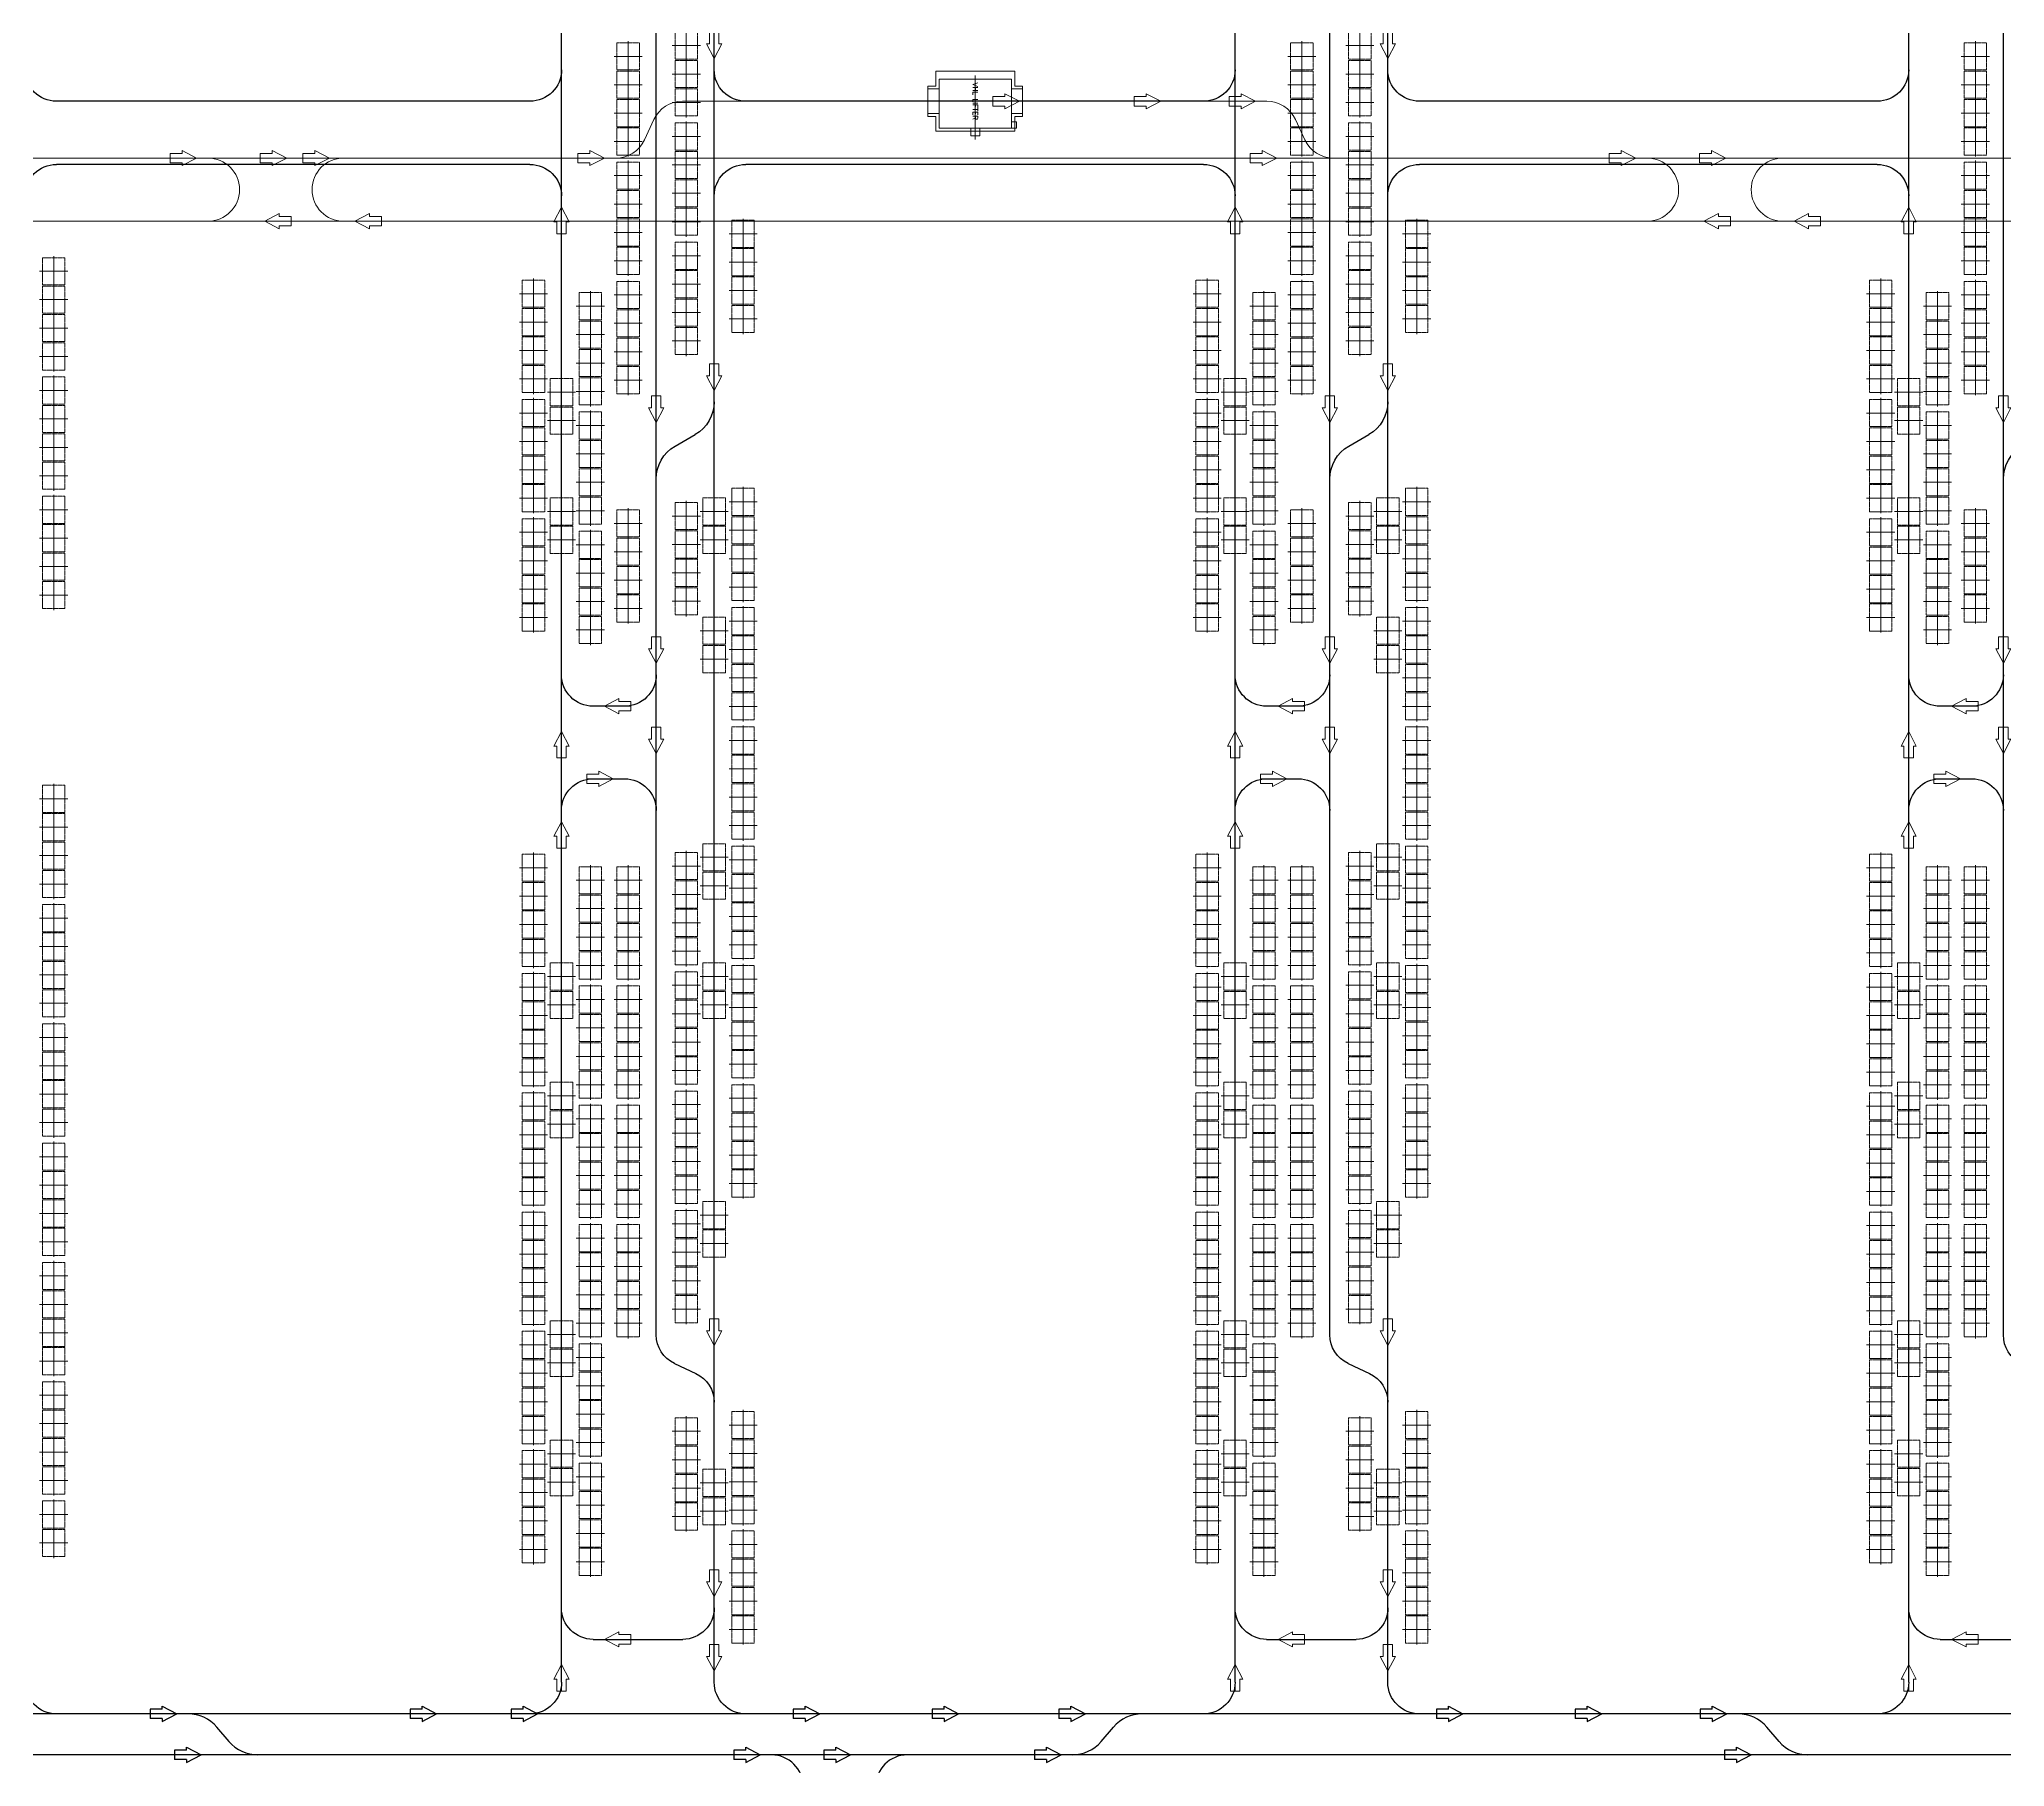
# Model space of a CAD drawing. Header units: millimetres. Extents: x -128 to 670218, y 27186 to 149492.
# Drawn here: x 498322 to 529463, y 80349 to 107718 of the extents above; entities that cross this region are included whole.
import ezdxf
from ezdxf.enums import TextEntityAlignment as Align

# ---------------------------------------------------------------- set-up
doc = ezdxf.new("R2010")
doc.units = ezdxf.units.MM
for name, pattern in [('ACAD_ISO08W100', [36, 24, -3, 6, -3]), ('AM_ISO08W050', [18, 12, -1.5, 3, -1.5]), ('XAT-M16_6F_EQ Layout_20211120$0$ACAD_ISO08W100', [36, 24, -3, 6, -3])]:
    doc.linetypes.add(name, pattern=pattern)
for name, color, linetype, lineweight in [('_CLINE', 4, 'XAT-M16_6F_EQ Layout_20211120$0$ACAD_ISO08W100', 9), ('CL', 4, 'Continuous', 9), ('CLINE', 4, 'ACAD_ISO08W100', 9), ('DIRECT', 40, 'Continuous', 9), ('LINE_EQ', 4, 'AM_ISO08W050', 20), ('LINE_STB', 151, 'Continuous', 30), ('Rail Block(Upper)', 191, 'Continuous', 18), ('Rail_H6022(Upper)', 6, 'Continuous', 18), ('TXT', 3, 'Continuous', 9), ('ZONE', 8, 'Continuous', 9)]:
    doc.layers.add(name, color=color, linetype=linetype, lineweight=lineweight)
doc.layers.add('Rail_H4822(Lower)', color=7, linetype='Continuous')
doc.styles.add('CF-FNT', font='romans.shx', dxfattribs={"width": 0.85, "bigfont": 'bigfont.shx'})

# ---------------------------------------------------------------- blocks, each defined once
blk = doc.blocks.new('*U3')
at = {"color": 0, "linetype": 'ByBlock'}
for p, q in [((-120, -230), (0, 0)), ((0, 0), (0, -420)), ((120, -230), (0, 0)), ((-75, -230), (-120, -230)), ((-75, -230), (-75, -420)), ((75, -230), (75, -420)), ((75, -230), (120, -230)), ((75, -420), (-75, -420))]:
    blk.add_line(p, q, dxfattribs=at)
blk = doc.blocks.new('A$C31676947')
at = {"layer": 'Rail_H4822(Lower)'}
for p, q in [((500, 47250), (500, 500)), ((2420, 47250), (2420, 500)), ((1000, 46570), (1920, 46570)), ((1000, 31870), (1920, 31870)), ((1000, 31220), (1920, 31220)), ((1000, 16520), (1920, 16520)), ((1000, 15870), (1920, 15870)), ((1000, 1180), (1920, 1180))]:
    blk.add_line(p, q, dxfattribs=at)
for centre, start, end in [((0, 47250), 0, 90), ((2920, 47250), 90, 180), ((1000, 46070), 90, 180), ((1920, 46070), 0, 90), ((1000, 32370), 180, 270), ((1920, 32370), 270, 0), ((1000, 30720), 90, 180), ((1920, 30720), 0, 90), ((0, 23700), 270, 0), ((2920, 23700), 180, 270), ((0, 21700), 0, 90), ((2920, 21700), 90, 180), ((1000, 17020), 180, 270), ((1920, 17020), 270, 0), ((1000, 15370), 90, 180), ((1920, 15370), 0, 90), ((1000, 1680), 180, 270), ((1920, 1680), 270, 0), ((0, 500), 270, 0), ((2920, 500), 180, 270)]:
    blk.add_arc(centre, 500, start, end, dxfattribs=at)
at = {"layer": 'DIRECT'}
for p, rotation in [((500, 46970), 180), ((1180, 46570), 89.99999999999999), ((500, 32550), 180), ((500, 23880), 180), ((500, 17200), 180), ((500, 1860), 180), ((1740, 1180), 270), ((500, 680), 180)]:
    blk.add_blockref('*U3', p, dxfattribs=dict(at, rotation=rotation))
for p in [(2420, 47070), (2420, 45890), (2420, 30540), (2420, 21520), (2420, 15190), (2420, 780)]:
    blk.add_blockref('*U3', p, dxfattribs=at)
at = {"layer": 'DIRECT', "lineweight": -2}
for p, rotation in [((1750, 31870), 270), ((1170, 31220), 89.99999999999999), ((1750, 16520), 270), ((1170, 15870), 89.99999999999999)]:
    blk.add_blockref('*U3', p, dxfattribs=dict(at, rotation=rotation))
blk = doc.blocks.new('A$Ca08771bd')
at = {"layer": 'Rail_H4822(Lower)'}
for p, q in [((500, 47250), (500, 500)), ((2920, 47250), (2920, 500)), ((1000, 46570), (2420, 46570)), ((2290, 42199), (2630, 42357)), ((2000, 41745), (2000, 6005)), ((1000, 32935), (1500, 32935)), ((1500, 31785), (1000, 31785)), ((2300, 27664), (2620, 27480)), ((2300, 17736), (2620, 17920)), ((1000, 13615), (1500, 13615)), ((1500, 12465), (1000, 12465)), ((2290, 5552), (2630, 5394)), ((1000, 1180), (2420, 1180))]:
    blk.add_line(p, q, dxfattribs=at)
for centre, radius, start, end in [((0, 47250), 500, 0, 90), ((3420, 47250), 500, 90, 180), ((1000, 46070), 500, 90, 180), ((2420, 46070), 500, 0, 90), ((2420, 42811), 500, 294.8882, 0), ((2500, 41745), 500, 114.8882, 180), ((1000, 33435), 500, 180, 270), ((1500, 33435), 500, 270, 0), ((1000, 31285), 500, 90, 180), ((1500, 31285), 500, 0, 90), ((2600, 28184), 600, 180, 240), ((2320, 26960), 600, 0, 60), ((0, 23700), 500, 270, 0), ((3420, 23700), 500, 180, 270), ((0, 21700), 500, 0, 90), ((3420, 21700), 500, 90, 180), ((2320, 18440), 600, 300, 0), ((2600, 17216), 600, 120, 180), ((1000, 14115), 500, 180, 270), ((1500, 14115), 500, 270, 0), ((1000, 11965), 500, 90, 180), ((1500, 11965), 500, 0, 90), ((2500, 6005), 500, 180, 245.1118), ((2420, 4940), 500, 0, 65.1118), ((1000, 1680), 500, 180, 270), ((2420, 1680), 500, 270, 0), ((0, 500), 500, 270, 0), ((3420, 500), 500, 180, 270)]:
    blk.add_arc(centre, radius, start, end, dxfattribs=at)
at = {"layer": 'DIRECT'}
for p, rotation in [((500, 46970), 180), ((1180, 46570), 90), ((500, 33615), 180), ((1320, 32935), 270), ((500, 32185), 180), ((1180, 31785), 90), ((500, 23880), 180), ((500, 14295), 180), ((1320, 13615), 270), ((500, 12865), 180), ((1180, 12465), 90), ((500, 1860), 180), ((2240, 1180), 270), ((500, 680), 180)]:
    blk.add_blockref('*U3', p, dxfattribs=dict(at, rotation=rotation))
for p in [(2920, 47070), (2920, 45890), (2920, 41911), (2000, 32535), (2000, 31105), (2920, 21520), (2000, 13215), (2000, 11785), (2920, 780)]:
    blk.add_blockref('*U3', p, dxfattribs=at)
at = {"layer": 'DIRECT', "lineweight": -2}
for p in [(2000, 27287), (2920, 26780), (2920, 17543), (2000, 17036), (2920, 4760)]:
    blk.add_blockref('*U3', p, dxfattribs=at)
blk = doc.blocks.new('*U550')
at = {"color": 0, "linetype": 'ByBlock'}
for p, q in [((-120, -230), (0, 0)), ((0, 0), (0, -420)), ((120, -230), (0, 0)), ((-75, -230), (-120, -230)), ((-75, -230), (-75, -420)), ((75, -230), (75, -420)), ((75, -230), (120, -230)), ((75, -420), (-75, -420))]:
    blk.add_line(p, q, dxfattribs=at)
blk = doc.blocks.new('*U417')
at = {"color": 0, "linetype": 'ByBlock'}
for p, q in [((-120, -230), (0, 0)), ((0, 0), (0, -420)), ((120, -230), (0, 0)), ((-75, -230), (-120, -230)), ((-75, -230), (-75, -420)), ((75, -230), (75, -420)), ((75, -230), (120, -230)), ((75, -420), (-75, -420))]:
    blk.add_line(p, q, dxfattribs=at)
blk = doc.blocks.new('*U439')
at = {"color": 0, "linetype": 'ByBlock'}
for p, q in [((-120, -230), (0, 0)), ((0, 0), (0, -420)), ((120, -230), (0, 0)), ((-75, -230), (-120, -230)), ((-75, -230), (-75, -420)), ((75, -230), (75, -420)), ((75, -230), (120, -230)), ((75, -420), (-75, -420))]:
    blk.add_line(p, q, dxfattribs=at)
blk = doc.blocks.new('*U441')
at = {"color": 0, "linetype": 'ByBlock'}
for p, q in [((-120, -230), (0, 0)), ((0, 0), (0, -420)), ((120, -230), (0, 0)), ((-75, -230), (-120, -230)), ((-75, -230), (-75, -420)), ((75, -230), (75, -420)), ((75, -230), (120, -230)), ((75, -420), (-75, -420))]:
    blk.add_line(p, q, dxfattribs=at)
blk = doc.blocks.new('*U443')
at = {"color": 0, "linetype": 'ByBlock'}
for p, q in [((-120, -230), (0, 0)), ((0, 0), (0, -420)), ((120, -230), (0, 0)), ((-75, -230), (-120, -230)), ((-75, -230), (-75, -420)), ((75, -230), (75, -420)), ((75, -230), (120, -230)), ((75, -420), (-75, -420))]:
    blk.add_line(p, q, dxfattribs=at)
blk = doc.blocks.new('*U705')
at = {"color": 0, "linetype": 'ByBlock'}
for p, q in [((-120, -230), (0, 0)), ((0, 0), (0, -420)), ((120, -230), (0, 0)), ((-75, -230), (-120, -230)), ((-75, -230), (-75, -420)), ((75, -230), (75, -420)), ((75, -230), (120, -230)), ((75, -420), (-75, -420))]:
    blk.add_line(p, q, dxfattribs=at)
blk = doc.blocks.new('*U707')
at = {"color": 0, "linetype": 'ByBlock'}
for p, q in [((-120, -230), (0, 0)), ((0, 0), (0, -420)), ((120, -230), (0, 0)), ((-75, -230), (-120, -230)), ((-75, -230), (-75, -420)), ((75, -230), (75, -420)), ((75, -230), (120, -230)), ((75, -420), (-75, -420))]:
    blk.add_line(p, q, dxfattribs=at)
blk = doc.blocks.new('*U708')
at = {"color": 0, "linetype": 'ByBlock'}
for p, q in [((-120, -230), (0, 0)), ((0, 0), (0, -420)), ((120, -230), (0, 0)), ((-75, -230), (-120, -230)), ((-75, -230), (-75, -420)), ((75, -230), (75, -420)), ((75, -230), (120, -230)), ((75, -420), (-75, -420))]:
    blk.add_line(p, q, dxfattribs=at)
blk = doc.blocks.new('*U325')
at = {"color": 0, "linetype": 'ByBlock'}
for p, q in [((-120, -230), (0, 0)), ((0, 0), (0, -420)), ((120, -230), (0, 0)), ((-75, -230), (-120, -230)), ((-75, -230), (-75, -420)), ((75, -230), (75, -420)), ((75, -230), (120, -230)), ((75, -420), (-75, -420))]:
    blk.add_line(p, q, dxfattribs=at)
blk = doc.blocks.new('*U326')
at = {"color": 0, "linetype": 'ByBlock'}
for p, q in [((-120, -230), (0, 0)), ((0, 0), (0, -420)), ((120, -230), (0, 0)), ((-75, -230), (-120, -230)), ((-75, -230), (-75, -420)), ((75, -230), (75, -420)), ((75, -230), (120, -230)), ((75, -420), (-75, -420))]:
    blk.add_line(p, q, dxfattribs=at)
blk = doc.blocks.new('*U329')
at = {"color": 0, "linetype": 'ByBlock'}
for p, q in [((-120, -230), (0, 0)), ((0, 0), (0, -420)), ((120, -230), (0, 0)), ((-75, -230), (-120, -230)), ((-75, -230), (-75, -420)), ((75, -230), (75, -420)), ((75, -230), (120, -230)), ((75, -420), (-75, -420))]:
    blk.add_line(p, q, dxfattribs=at)
blk = doc.blocks.new('*U330')
at = {"color": 0, "linetype": 'ByBlock'}
for p, q in [((-120, -230), (0, 0)), ((0, 0), (0, -420)), ((120, -230), (0, 0)), ((-75, -230), (-120, -230)), ((-75, -230), (-75, -420)), ((75, -230), (75, -420)), ((75, -230), (120, -230)), ((75, -420), (-75, -420))]:
    blk.add_line(p, q, dxfattribs=at)
blk = doc.blocks.new('*U333')
at = {"color": 0, "linetype": 'ByBlock'}
for p, q in [((-120, -230), (0, 0)), ((0, 0), (0, -420)), ((120, -230), (0, 0)), ((-75, -230), (-120, -230)), ((-75, -230), (-75, -420)), ((75, -230), (75, -420)), ((75, -230), (120, -230)), ((75, -420), (-75, -420))]:
    blk.add_line(p, q, dxfattribs=at)
blk = doc.blocks.new('*U334')
at = {"color": 0, "linetype": 'ByBlock'}
for p, q in [((-120, -230), (0, 0)), ((0, 0), (0, -420)), ((120, -230), (0, 0)), ((-75, -230), (-120, -230)), ((-75, -230), (-75, -420)), ((75, -230), (75, -420)), ((75, -230), (120, -230)), ((75, -420), (-75, -420))]:
    blk.add_line(p, q, dxfattribs=at)
blk = doc.blocks.new('EG-TR_ARW_1-2')
at = {"color": 0, "linetype": 'ByBlock'}
for p, q in [((-120, -230), (0, 0)), ((0, 0), (0, -420)), ((120, -230), (0, 0)), ((-75, -230), (-120, -230)), ((-75, -230), (-75, -420)), ((75, -230), (75, -420)), ((75, -230), (120, -230)), ((75, -420), (-75, -420))]:
    blk.add_line(p, q, dxfattribs=at)
blk = doc.blocks.new('A$C90e8e326')
at = {"layer": 'Rail_H6022(Upper)'}
for p, q in [((507474, 77400), (516735, 77400)), ((506872, 76790), (507021, 77110)), ((517337, 76790), (517188, 77110)), ((341241, 76500), (534316, 76500)), ((534316, 75500), (342241, 75500))]:
    blk.add_line(p, q, dxfattribs=at)
for centre, start, end in [((507474, 76900), 90, 155.1118), ((516735, 76900), 24.8882, 90), ((506419, 77000), 270, 335.1118), ((517790, 77000), 204.8882, 270), ((499956, 76000), 270, 90), ((502106, 76000), 90, 270), ((522759, 76000), 270, 90), ((524909, 76000), 90, 270)]:
    blk.add_arc(centre, 500, start, end, dxfattribs=at)
at = {"layer": 'Rail_H6022(Upper)', "lineweight": -2, "xscale": -1, "rotation": 270}
for p in [(515054, 77400), (506239, 76500)]:
    blk.add_blockref('EG-TR_ARW_1-2', p, dxfattribs=at)
at = {"layer": 'Rail_H6022(Upper)'}
for p, xscale, rotation in [((516555, 77400), -1, 270), ((499776, 76500), -1, 270), ((501206, 76500), -1, 270), ((501881, 76500), -1, 270), ((516890, 76500), -1, 270), ((522579, 76500), -1, 270), ((524009, 76500), -1, 270), ((500856, 75500), -1.000000000000001, 90), ((502286, 75500), -1.000000000000001, 90), ((523659, 75500), -1.000000000000001, 90), ((525089, 75500), -1.000000000000001, 90)]:
    blk.add_blockref('EG-TR_ARW_1-2', p, dxfattribs=dict(at, xscale=xscale, rotation=rotation))
blk = doc.blocks.new('*U825')
at = {"color": 0, "linetype": 'ByBlock', "lineweight": -2}
for points in [[(196, 575), (196, 750), (-196, 750), (-196, 575)], [(-350, -575), (-350, 575), (425, 575), (425, -575)], [(545, -72), (545, 72), (425, 72), (425, -72)], [(196, -750), (196, -575), (-196, -575), (-196, -750)]]:
    blk.add_lwpolyline(points, close=True, dxfattribs=at)
at = {"color": 0}
blk.add_lwpolyline([(325, 650), (325, 575), (425, 575), (425, 650)], close=True, dxfattribs=at)
at = {"layer": 'CL'}
blk.add_line((0, 750), (0, -750), dxfattribs=at)
at = {"layer": 'CLINE'}
blk.add_line((-411, 0), (604, 0), dxfattribs=at)
at = {"layer": 'ZONE'}
for p, q in [((-240, 625), (-475, 625)), ((-475, 625), (-475, -625)), ((-240, 625), (-240, 750)), ((-240, 750), (240, 750)), ((240, 750), (240, 625)), ((240, 625), (475, 625)), ((475, 625), (475, -625)), ((-475, -625), (-240, -625)), ((-240, -625), (-240, -750)), ((-240, -750), (240, -750)), ((240, -750), (240, -625)), ((475, -625), (240, -625))]:
    blk.add_line(p, q, dxfattribs=at)
at = {"layer": 'DIRECT', "lineweight": -2}
blk.add_blockref('EG-TR_ARW_1-2', (0, 700), dxfattribs=at)
at = {"layer": 'TXT', "style": 'CF-FNT', "flags": 8}
blk.add_attdef('UNITID', text='', height=80, dxfattribs=at).set_placement((0, 0), align=Align.MIDDLE_CENTER)
blk = doc.blocks.new('XAT-M16_6F_EQ Layout_20211120$0$EG-12_FOUP_(01)-pv')
at = {"layer": '_CLINE'}
for p, q in [((0, 211), (0, -235)), ((-239, -12), (239, -12))]:
    blk.add_line(p, q, dxfattribs=at)
at = {"layer": 'LINE_EQ'}
blk.add_lwpolyline([(-215, 166), (-215, -190), (215, -190), (215, 166)], close=True, dxfattribs=at)
blk = doc.blocks.new('A$Cb83e1a90')
at = {"rotation": 89.99999999999999}
for p in [(-955, -909), (-955, -1359), (-955, -1809), (-955, -2259)]:
    blk.add_blockref('XAT-M16_6F_EQ Layout_20211120$0$EG-12_FOUP_(01)-pv', p, dxfattribs=at)
blk = doc.blocks.new('A$Ca79c4620')
at = {"rotation": 89.99999999999999}
for p in [(945, -882), (945, -1332), (945, -1782), (945, -2232)]:
    blk.add_blockref('XAT-M16_6F_EQ Layout_20211120$0$EG-12_FOUP_(01)-pv', p, dxfattribs=at)

msp = doc.modelspace()

# ---------------------------------------------------------------- linework, layer by layer
at = {"layer": 'Rail_H4822(Lower)'}
for p, q in [((506096, 106736), (498593, 106736)), ((516769, 106736), (509516, 106736)), ((527442, 106736), (520189, 106736)), ((506096, 105736), (498593, 105736)), ((516769, 105736), (509516, 105736)), ((527442, 105736), (520189, 105736)), ((667388, 81186), (414398, 81186)), ((501328, 80748), (501136, 80975)), ((515149, 80748), (515341, 80975)), ((525888, 80748), (525696, 80975)), ((667114, 80536), (411771, 80536))]:
    msp.add_line(p, q, dxfattribs=at)
for centre, radius, start, end in [((500678, 80587), 600, 40.3016, 90), ((515798, 80587), 600, 90, 139.6984), ((525238, 80587), 600, 40.3016, 90), ((501785, 81137), 600, 220.3016, 270), ((514691, 81137), 600, 270, 319.6984), ((526345, 81137), 600, 220.3016, 270), ((509925, 80036), 500, 270, 90), ((512075, 80036), 500, 90, 270)]:
    msp.add_arc(centre, radius, start, end, dxfattribs=at)

# ---------------------------------------------------------------- block references
at = {"layer": 'LINE_EQ', "rotation": 89.99999999999999}
for p in [(506584, 102127), (517257, 102127), (527930, 102127), (506584, 101677), (517257, 101677), (527930, 101677), (506584, 100237), (509004, 100237), (517257, 100237), (519677, 100237), (527930, 100237), (506584, 99787), (509004, 99787), (517257, 99787), (519677, 99787), (527930, 99787), (509004, 98347), (519677, 98347), (509004, 97897), (519677, 97897), (509004, 94758), (519677, 94758), (509004, 94308), (519677, 94308), (506584, 92868), (509004, 92868), (517257, 92868), (519677, 92868), (527930, 92868), (506584, 92418), (509004, 92418), (517257, 92418), (519677, 92418), (527930, 92418), (506584, 90978), (517257, 90978), (527930, 90978), (506584, 90528), (517257, 90528), (527930, 90528), (509004, 89088), (519677, 89088), (509004, 88638), (519677, 88638), (506584, 87198), (517257, 87198), (527930, 87198), (506584, 86748), (517257, 86748), (527930, 86748), (506584, 85308), (517257, 85308), (527930, 85308), (506584, 84858), (509004, 84846), (517257, 84858), (519677, 84846), (527930, 84858), (509004, 84396), (519677, 84396)]:
    msp.add_blockref('XAT-M16_6F_EQ Layout_20211120$0$EG-12_FOUP_(01)-pv', p, dxfattribs=at)
at = {"layer": 'LINE_STB'}
for name, p in [('A$Cb83e1a90', (509516, 108977)), ('A$Cb83e1a90', (520189, 108977)), ('A$Cb83e1a90', (508596, 108357)), ('A$Cb83e1a90', (519269, 108357)), ('A$Cb83e1a90', (529942, 108357)), ('A$Cb83e1a90', (509516, 107087)), ('A$Cb83e1a90', (520189, 107087)), ('A$Cb83e1a90', (508596, 106467)), ('A$Cb83e1a90', (519269, 106467)), ('A$Cb83e1a90', (529942, 106467)), ('A$Cb83e1a90', (510416, 105546)), ('A$Cb83e1a90', (521089, 105546)), ('A$Cb83e1a90', (509516, 105197)), ('A$Cb83e1a90', (520189, 105197)), ('A$Cb83e1a90', (507096, 104596)), ('A$Cb83e1a90', (508596, 104577)), ('A$Cb83e1a90', (517769, 104596)), ('A$Cb83e1a90', (519269, 104577)), ('A$Cb83e1a90', (528442, 104596)), ('A$Cb83e1a90', (529942, 104577)), ('A$Cb83e1a90', (507096, 102706)), ('A$Cb83e1a90', (517769, 102706)), ('A$Cb83e1a90', (528442, 102706)), ('A$Cb83e1a90', (510416, 101298)), ('A$Cb83e1a90', (521089, 101298)), ('A$Cb83e1a90', (508596, 100958)), ('A$Cb83e1a90', (509516, 101073)), ('A$Cb83e1a90', (519269, 100958)), ('A$Cb83e1a90', (520189, 101073)), ('A$Cb83e1a90', (529942, 100958)), ('A$Cb83e1a90', (507096, 100816)), ('A$Cb83e1a90', (517769, 100816)), ('A$Cb83e1a90', (528442, 100816)), ('A$Cb83e1a90', (510416, 99408)), ('A$Cb83e1a90', (521089, 99408)), ('A$Cb83e1a90', (510416, 97518)), ('A$Cb83e1a90', (521089, 97518)), ('A$Cb83e1a90', (507096, 95501)), ('A$Ca79c4620', (507616, 95501)), ('A$Cb83e1a90', (510416, 95628)), ('A$Cb83e1a90', (517769, 95501)), ('A$Ca79c4620', (518289, 95501)), ('A$Cb83e1a90', (521089, 95628)), ('A$Cb83e1a90', (528442, 95501)), ('A$Cb83e1a90', (508596, 95303)), ('A$Cb83e1a90', (519269, 95303)), ('A$Cb83e1a90', (529942, 95303)), ('A$Cb83e1a90', (507096, 93611)), ('A$Ca79c4620', (507616, 93611)), ('A$Cb83e1a90', (510416, 93738)), ('A$Cb83e1a90', (517769, 93611)), ('A$Ca79c4620', (518289, 93611)), ('A$Cb83e1a90', (521089, 93738)), ('A$Cb83e1a90', (528442, 93611)), ('A$Cb83e1a90', (508596, 93413)), ('A$Cb83e1a90', (519269, 93413)), ('A$Cb83e1a90', (529942, 93413)), ('A$Cb83e1a90', (507096, 91721)), ('A$Ca79c4620', (507616, 91721)), ('A$Cb83e1a90', (510416, 91848)), ('A$Cb83e1a90', (517769, 91721)), ('A$Ca79c4620', (518289, 91721)), ('A$Cb83e1a90', (521089, 91848)), ('A$Cb83e1a90', (528442, 91721)), ('A$Cb83e1a90', (508596, 91523)), ('A$Cb83e1a90', (519269, 91523)), ('A$Cb83e1a90', (529942, 91523)), ('A$Cb83e1a90', (507096, 89831)), ('A$Ca79c4620', (507616, 89831)), ('A$Cb83e1a90', (517769, 89831)), ('A$Ca79c4620', (518289, 89831)), ('A$Cb83e1a90', (528442, 89831)), ('A$Cb83e1a90', (508596, 89633)), ('A$Cb83e1a90', (519269, 89633)), ('A$Cb83e1a90', (529942, 89633)), ('A$Cb83e1a90', (507096, 87941)), ('A$Cb83e1a90', (517769, 87941)), ('A$Cb83e1a90', (528442, 87941)), ('A$Cb83e1a90', (510416, 86671)), ('A$Cb83e1a90', (521089, 86671)), ('A$Ca79c4620', (507616, 86545)), ('A$Ca79c4620', (518289, 86545)), ('A$Cb83e1a90', (507096, 86051)), ('A$Cb83e1a90', (517769, 86051)), ('A$Cb83e1a90', (528442, 86051)), ('A$Cb83e1a90', (510416, 84781)), ('A$Cb83e1a90', (521089, 84781))]:
    msp.add_blockref(name, p, dxfattribs=at)
at = {"layer": 'LINE_STB', "rotation": 89.99999999999999}
for p in [(498538, 104043), (498538, 103593), (507041, 103489), (517714, 103489), (528387, 103489), (498538, 103143), (507041, 103039), (517714, 103039), (528387, 103039), (498538, 102693), (507041, 102589), (517714, 102589), (528387, 102589), (498538, 102153), (507041, 102139), (517714, 102139), (528387, 102139), (498538, 101703), (507041, 101599), (517714, 101599), (528387, 101599), (498538, 101253), (507041, 101149), (517714, 101149), (528387, 101149), (498538, 100803), (507041, 100699), (517714, 100699), (528387, 100699), (498538, 100263), (507041, 100249), (517714, 100249), (528387, 100249), (498538, 99813), (507041, 99709), (517714, 99709), (528387, 99709), (498538, 99363), (507041, 99259), (517714, 99259), (528387, 99259), (498538, 98913), (507041, 98809), (517714, 98809), (528387, 98809), (507041, 98359), (517714, 98359), (528387, 98359), (498538, 95684), (498538, 95234), (498538, 94784), (498538, 94334), (507041, 94394), (517714, 94394), (528387, 94394), (507041, 93944), (517714, 93944), (528387, 93944), (498538, 93794), (498538, 93344), (507041, 93494), (517714, 93494), (528387, 93494), (498538, 92894), (507041, 93044), (517714, 93044), (528387, 93044), (498538, 92444), (507041, 92504), (517714, 92504), (528387, 92504), (507041, 92054), (517714, 92054), (528387, 92054), (498538, 91904), (498538, 91454), (507041, 91604), (517714, 91604), (528387, 91604), (498538, 91004), (507041, 91154), (517714, 91154), (528387, 91154), (498538, 90554), (507041, 90614), (517714, 90614), (528387, 90614), (507041, 90164), (517714, 90164), (528387, 90164), (498538, 90014), (498538, 89564), (507041, 89714), (517714, 89714), (528387, 89714), (507041, 89264), (517714, 89264), (528387, 89264), (498538, 89114), (498538, 88664), (507041, 88724), (517714, 88724), (528387, 88724), (507041, 88274), (517714, 88274), (528387, 88274), (498538, 88124), (498538, 87674), (507041, 87824), (517714, 87824), (528387, 87824), (507041, 87374), (517714, 87374), (528387, 87374), (498538, 87224), (498538, 86774), (507041, 86834), (517714, 86834), (528387, 86834), (507041, 86384), (517714, 86384), (528387, 86384), (498538, 86234), (498538, 85784), (507041, 85934), (517714, 85934), (528387, 85934), (507041, 85484), (517714, 85484), (528387, 85484), (498538, 85334), (498538, 84884), (507041, 84944), (517714, 84944), (528387, 84944), (507041, 84494), (517714, 84494), (528387, 84494), (498538, 84344), (498538, 83894), (507041, 84044), (517714, 84044), (528387, 84044), (507041, 83594), (517714, 83594), (528387, 83594)]:
    msp.add_blockref('XAT-M16_6F_EQ Layout_20211120$0$EG-12_FOUP_(01)-pv', p, dxfattribs=at)
at = {"layer": 'Rail Block(Upper)'}
ref = msp.add_blockref('*U825', (513153, 106736), dxfattribs=dict(at, rotation=270))
ref.add_attrib('UNITID', 'VHL LIFTER', dxfattribs={"layer": 'TXT', "height": 80, "rotation": 270, "style": 'CF-FNT'}).set_placement((513153, 106736), align=Align.MIDDLE_CENTER)
at = {"layer": 'Rail_H4822(Lower)', "xscale": -1}
for name, p, rotation in [('A$C31676947', (495673, 128936), 180), ('A$Ca08771bd', (506096, 128936), 180), ('A$Ca08771bd', (516769, 128936), 180), ('A$Ca08771bd', (527442, 128936), 180), ('*U333', (500499, 81186), 270), ('*U443', (504618, 81186), 270), ('*U708', (506218, 81186), 270), ('*U441', (510688, 81186), 270), ('*U707', (512888, 81186), 270), ('*U329', (514898, 81186), 270), ('*U439', (520878, 81186), 270), ('*U705', (523078, 81186), 270), ('*U325', (525059, 81186), 270), ('*U334', (500885, 80536), 270), ('*U417', (509745, 80536), 270), ('*U550', (511175, 80536), 270), ('*U330', (514511, 80536), 270), ('*U326', (525445, 80536), 270)]:
    msp.add_blockref(name, p, dxfattribs=dict(at, rotation=rotation))
at = {"layer": 'Rail_H4822(Lower)'}
msp.add_blockref('A$C90e8e326', (1038, 29336), dxfattribs=at)

doc.saveas('drawing.dxf')
